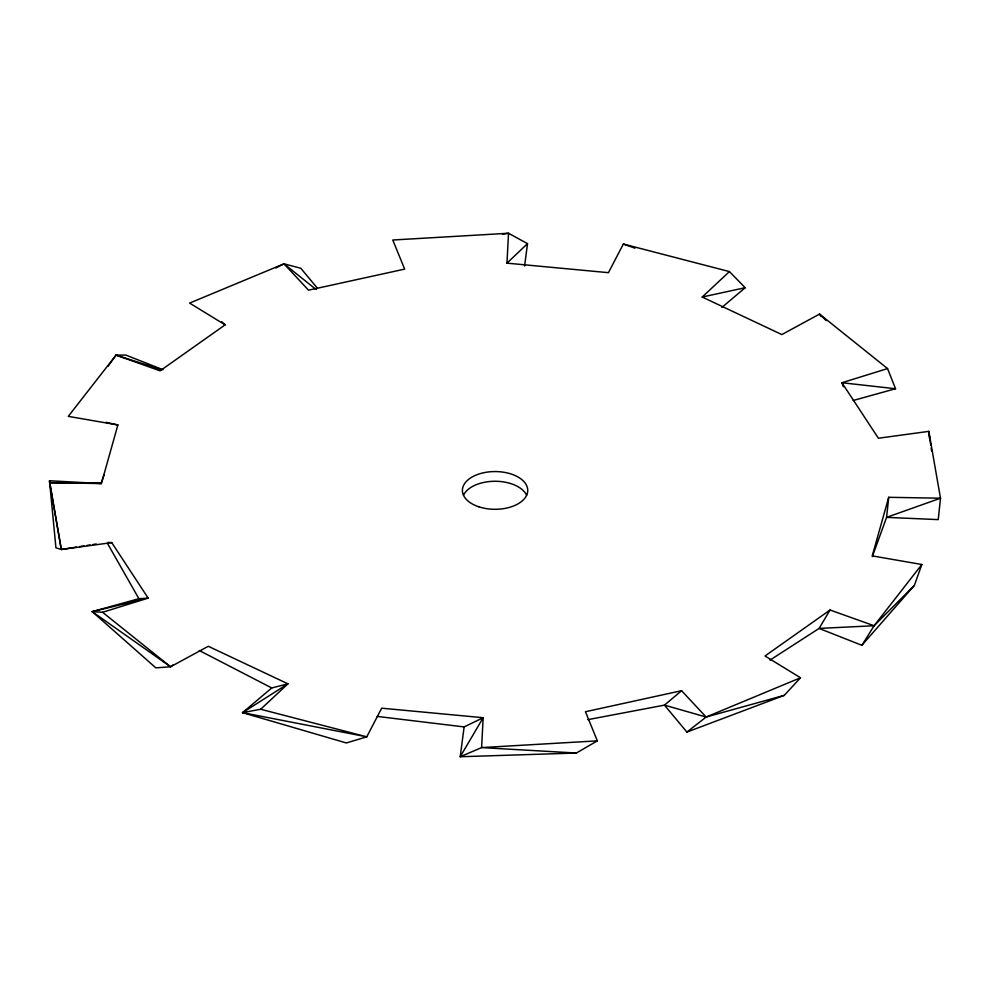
<?xml version="1.0" encoding="UTF-8"?>
<svg xmlns="http://www.w3.org/2000/svg" width="990" height="990" viewBox="0 0 990 990"><rect width="100%" height="100%" fill="white"/><g stroke="black" fill="none" stroke-linecap="round" stroke-linejoin="round"><path stroke-width="1.49" d="M721.821 307.482L745.198 287.719L729.432 271.594L623.354 244.035L608.442 272.671L506.954 263.154L508.526 233.256L392.77 240.013L404.663 269.119L308.534 290.169L283.994 263.823L189.61 303.089L225.114 324.856L160.083 370.842L116.028 355.113L68.285 416.357L117.884 424.97L101.401 483.565L49.624 482.662L49.5 480.756L101.401 483.565M853.219 400.48L895.529 388.736L887.547 368.577L841.933 382.734L878.39 438.236L928.806 431.368L940.5 498.205L886.582 517.362L938.235 519.614L940.5 498.205L888.723 497.302L886.582 517.362L872.363 556.578M108.058 542.371L111.734 542.619L148.191 598.121L138.897 598.69L92.206 611.634L155.851 667.866L170.577 666.777L208.284 646.284L287.929 683.83L271.755 687.963L242.538 712.652L346.351 742.97L366.77 736.82L381.682 708.184L483.17 717.713L460.214 756.744L481.598 747.599L483.17 717.713L464.124 726.92L460.214 756.744L576.378 753.031L597.354 740.854L585.461 711.736L681.59 690.698L706.13 717.032L784.29 695.339L800.514 677.766L765.01 655.999L830.041 610.013L874.096 625.742L914.389 585.362L921.838 564.498L872.24 555.885L888.723 497.302M524.589 266.001L527.521 243.639L508.526 233.256L502.45 234.135M104.309 474.309L101.153 483.021L49.624 482.662L61.318 549.487L111.734 542.619M830.041 610.013L819.101 628.427L769.935 660.144M874.096 625.742L819.101 628.427L861.882 645.294L874.096 625.742L921.838 564.498M108.034 366.35L116.028 355.113L125.866 355.088L162.929 369.703M861.882 645.294L914.389 585.362M506.954 263.154L527.521 243.639M260.692 709.261L287.929 683.83L242.538 712.652L366.77 736.82L260.692 709.261L242.538 712.652M887.547 368.577L819.547 314.078L781.84 334.571L702.195 297.037L729.432 271.594M681.59 690.698L664.476 705.127L587.825 719.656M706.13 717.032L664.476 705.127L686.912 732.08L706.13 717.032L800.514 677.766M92.206 611.634L102.576 612.278L148.191 598.121L92.206 611.634L170.577 666.777L173.027 664.946M275.814 268.018L283.994 263.823L300.824 268.29L317.406 288.214M686.912 732.08L784.29 695.339M702.195 297.037L745.198 287.719M61.318 549.487L49.5 480.756L55.935 547.829L61.318 549.487L76.49 547.086M79.522 546.604L84.076 545.886M87.108 545.403L90.14 544.921M93.184 544.451L96.216 543.968M597.354 740.854L481.598 747.599L576.378 753.031M895.529 388.736L841.933 382.734L843.418 386.793M377.215 716.413L464.124 726.92M106.017 422.322L117.884 424.97M116.028 355.113L161.333 369.617M623.354 244.035L634.961 248.193M199.25 650.492L271.755 687.963M283.994 263.823L316.132 289.538M102.576 612.278L170.577 666.777M221.686 321.725L225.114 324.856M826.155 320.562L819.547 314.078L821.193 316.54M107.601 543.634L138.897 598.69M930.736 444.993L928.806 431.368L929.622 438.978M931.169 448.012L931.59 451.044M463.493 495.248A32.682 18.872 0 0 1 495.062 481.264A32.682 18.872 0 0 1 526.63 495.248M478.727 506.769A32.682 18.872 0 0 0 527.744 490.434A32.682 18.872 0 0 0 478.727 474.086A32.682 18.872 0 0 0 478.727 506.769"/></g></svg>
